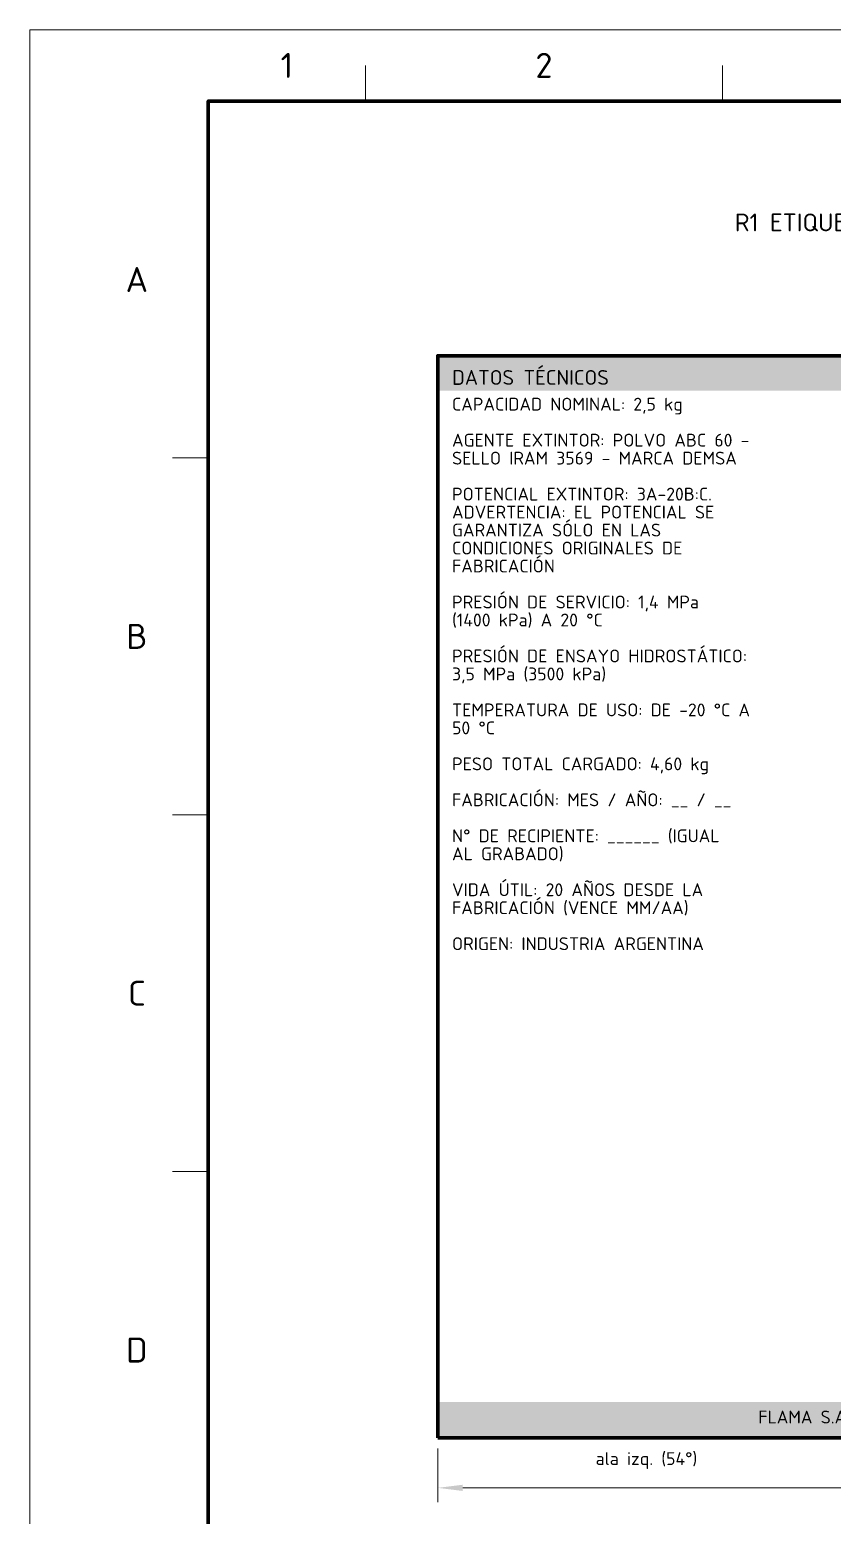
# Model space of a CAD drawing. Header units: millimetres. Extents: x 0 to 2382, y 0 to 420.
# Drawn here: x 1788 to 1900.4, y 211.8 to 420 of the extents above; entities that cross this region are included whole.
import ezdxf
from ezdxf.enums import TextEntityAlignment as Align

# ---------------------------------------------------------------- set-up
doc = ezdxf.new("R2010")
doc.units = ezdxf.units.MM
for name, color, linetype, lineweight in [('01-VISIBLE', 7, 'CONTINUOUS', 70), ('04-COTA', 3, 'CONTINUOUS', 18), ('06-TEXTO', 7, 'CONTINUOUS', 25), ('07-RECUADRO', 7, 'CONTINUOUS', 70), ('08-FINA', 5, 'CONTINUOUS', 18), ('13-GRAFICA', 30, 'CONTINUOUS', 18)]:
    doc.layers.add(name, color=color, linetype=linetype, lineweight=lineweight)
doc.styles.add('ISO3098', font='isocpeur.ttf')
doc.dimstyles.new('FLAMA-IRAM', dxfattribs={"dimtxt": 3.5, "dimasz": 3.5, "dimexe": 2, "dimexo": 1.5, "dimgap": 1, "dimtad": 1, "dimdec": 1, "dimtxsty": 'ISO3098', "dimblk": 'IRAM_FLECHA', "dimblk1": 'IRAM_FLECHA', "dimblk2": 'IRAM_FLECHA', "dimcen": 2.5, "dimclrd": 256, "dimclre": 256, "dimclrt": 256, "dimazin": 3, "dimtfac": 1, "dimtmove": 0, "dimatfit": 3, "dimlwd": 18, "dimlwe": 18})

# ---------------------------------------------------------------- blocks, each defined once
blk = doc.blocks.new('IRAM_FLECHA')
blk.add_solid([(0, 0), (-1, 0.125), (-1, -0.125)])

msp = doc.modelspace()

# ---------------------------------------------------------------- hatches: boundary and pattern name
at = {"layer": '13-GRAFICA', "true_color": 0xc81e2d}
h = msp.add_hatch(color=7, dxfattribs=at)
h.dxf.hatch_style = 1
h.paths.add_polyline_path([(1903.566, 369.441), (1903.566, 374.311), (1845.133, 374.311), (1845.133, 369.441)])
h = msp.add_hatch(color=7, dxfattribs=at)
h.dxf.hatch_style = 1
h.paths.add_polyline_path([(2078.867, 222.689), (2078.867, 227.709), (1845.133, 227.709), (1845.133, 222.689)])

# ---------------------------------------------------------------- linework, layer by layer
at = {"layer": '01-VISIBLE'}
msp.add_lwpolyline([(1845.133, 222.689), (2078.867, 222.689), (2078.867, 374.311), (1845.133, 374.311)], close=True, dxfattribs=at)
at = {"layer": '07-RECUADRO'}
msp.add_lwpolyline([(1813, 10), (2372, 10), (2372, 410), (1813, 410)], close=True, dxfattribs=at)
at = {"layer": '08-FINA'}
for p, q in [((1835, 410), (1835, 415)), ((1885, 410), (1885, 415)), ((1813, 360), (1808, 360)), ((1813, 310), (1808, 310)), ((1813, 260), (1808, 260))]:
    msp.add_line(p, q, dxfattribs=at)
msp.add_lwpolyline([(1788, 0), (2382, 0), (2382, 420), (1788, 420)], close=True, dxfattribs=at)

# ---------------------------------------------------------------- texts
at = {"layer": '06-TEXTO', "style": 'ISO3098'}
for s, height, p in [('1', 3.5, (1824, 415)), ('2', 3.5, (1860, 415)), ('R1 ETIQUETA DESARROLLADA 234 × 152 mm (panel central 117 = arco 108° + alas 58) - ESC. 1:1', 2.5, (1962, 393)), ('A', 3.5, (1803, 385)), ('B', 3.5, (1803, 335)), ('C', 3.5, (1803, 285)), ('D', 3.5, (1803, 235))]:
    msp.add_text(s, height=height, dxfattribs=at).set_placement(p, align=Align.MIDDLE_CENTER)
at = {"layer": '08-FINA', "style": 'ISO3098'}
msp.add_text('ala izq. (54°)', height=1.8, dxfattribs=at).set_placement((1874.35, 220.689), align=Align.TOP_CENTER)
at = {"layer": '13-GRAFICA', "true_color": 0xffffff, "style": 'ISO3098'}
msp.add_text('DATOS TÉCNICOS', height=2.07, dxfattribs=at).set_placement((1847.133, 372.311), align=Align.TOP_LEFT)
at = {"layer": '13-GRAFICA', "true_color": 0x191919, "style": 'ISO3098'}
for s, p in [('CAPACIDAD NOMINAL: 2,5 kg', (1847.133, 368.431)), ('AGENTE EXTINTOR: POLVO ABC 60 -', (1847.133, 363.391)), ('SELLO IRAM 3569 - MARCA DEMSA', (1847.133, 360.871)), ('POTENCIAL EXTINTOR: 3A-20B:C.', (1847.133, 355.831)), ('ADVERTENCIA: EL POTENCIAL SE', (1847.133, 353.311)), ('GARANTIZA SÓLO EN LAS', (1847.133, 350.791)), ('CONDICIONES ORIGINALES DE', (1847.133, 348.271)), ('FABRICACIÓN', (1847.133, 345.751)), ('PRESIÓN DE SERVICIO: 1,4 MPa', (1847.133, 340.711)), ('(1400 kPa) A 20 °C', (1847.133, 338.191)), ('PRESIÓN DE ENSAYO HIDROSTÁTICO:', (1847.133, 333.151)), ('3,5 MPa (3500 kPa)', (1847.133, 330.631)), ('TEMPERATURA DE USO: DE -20 °C A', (1847.133, 325.591)), ('50 °C', (1847.133, 323.071)), ('PESO TOTAL CARGADO: 4,60 kg', (1847.133, 318.031)), ('FABRICACIÓN: MES / AÑO: __ / __', (1847.133, 312.991)), ('N° DE RECIPIENTE: ______ (IGUAL', (1847.133, 307.951)), ('AL GRABADO)', (1847.133, 305.431)), ('VIDA ÚTIL: 20 AÑOS DESDE LA', (1847.133, 300.391)), ('FABRICACIÓN (VENCE MM/AA)', (1847.133, 297.871)), ('ORIGEN: INDUSTRIA ARGENTINA', (1847.133, 292.831))]:
    msp.add_text(s, height=1.8, dxfattribs=at).set_placement(p, align=Align.TOP_LEFT)
at = {"layer": '13-GRAFICA', "true_color": 0xffffff, "style": 'ISO3098'}
msp.add_text('FLAMA S.A. - DOMICILIO · INDUSTRIA ARGENTINA · HABILIT. ORD. 40.473 (CABA) N° ___ · O.P.D.S. REG. N° ___ · C.H.A.S. N° ___', height=1.8, dxfattribs=at).set_placement((1962, 226.509), align=Align.TOP_CENTER)

# ---------------------------------------------------------------- dimensions: what is measured, and where the dimension line sits
at = {"layer": '04-COTA'}
msp.add_linear_dim(base=(1845.133, 215.689), p1=(1845.133, 222.689), p2=(2078.867, 222.689), dimstyle='FLAMA-IRAM', override={"dimlfac": 1}, dxfattribs=at).render()

doc.saveas('drawing.dxf')
